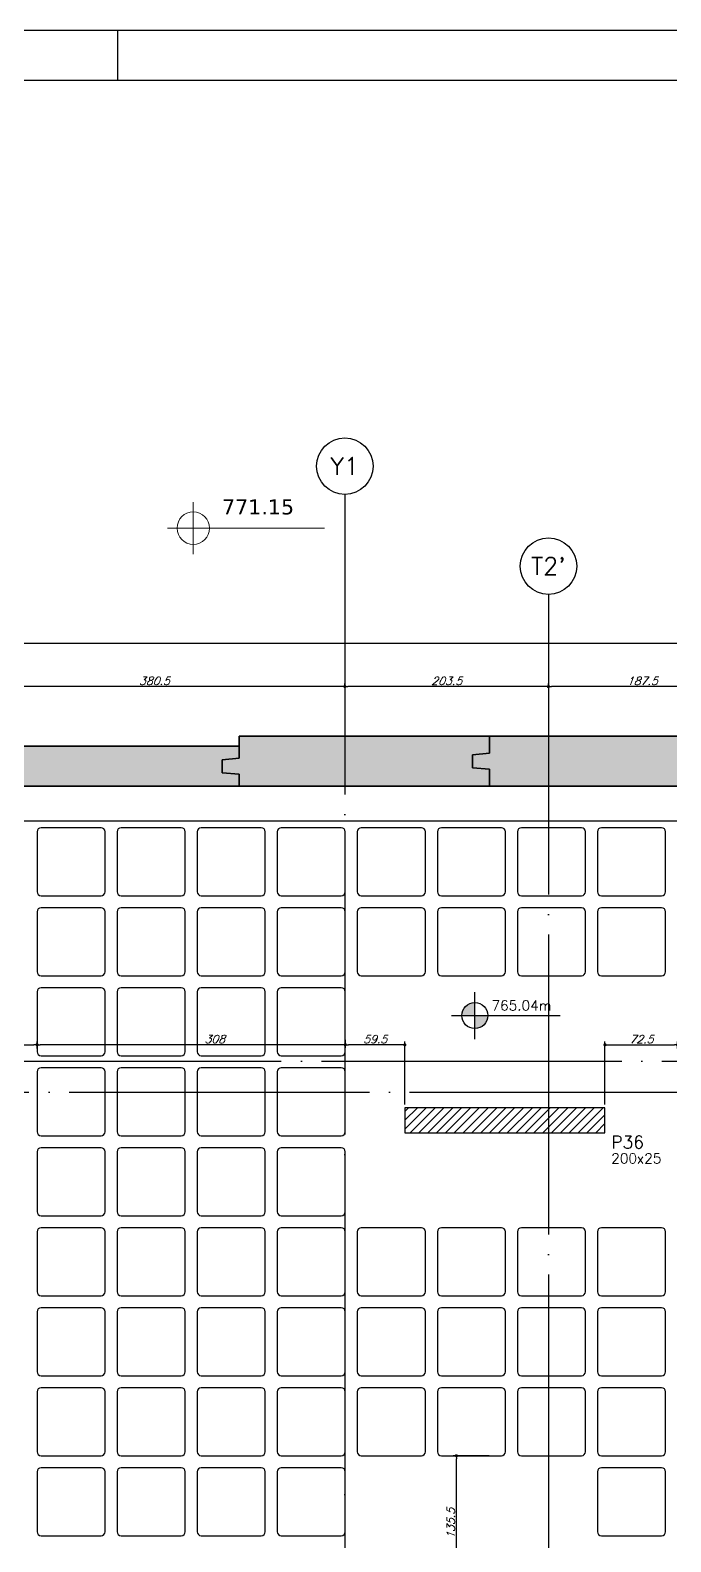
# Model space of a CAD drawing. Header units: millimetres. Extents: x -4107 to 5538, y -2094 to 2406.
# Drawn here: x -1024 to -384, y 894 to 2406 of the extents above; entities that cross this region are included whole.
import ezdxf
from ezdxf.enums import TextEntityAlignment as Align

# ---------------------------------------------------------------- set-up
doc = ezdxf.new("R2010")
doc.units = ezdxf.units.MM
doc.header["$LTSCALE"] = 50
doc.linetypes.add('EIXO', pattern=[6.8, 6, -0.4, 0, -0.4])
for name, color, linetype in [('251', 5, 'Continuous'), ('F-COTAS', 106, 'Continuous'), ('F-CUBETA', 1, 'Continuous'), ('F-EIXO', 12, 'EIXO'), ('F-MARGEM', 1, 'Continuous'), ('F-NÍVEL-PLANTA', 2, 'Continuous'), ('F-PILARES-DIM', 172, 'Continuous'), ('F-PILARES-HACH', 174, 'Continuous'), ('F-PILARES-NOME', 170, 'Continuous'), ('F-PILARES-S', 170, 'Continuous'), ('F-SOLIDO-EST', 252, 'Continuous'), ('F-TEXTO', 6, 'Continuous'), ('F-VIGAS', 3, 'Continuous')]:
    doc.layers.add(name, color=color, linetype=linetype)
doc.layers.add('A-ANNO-NOTE', color=253, linetype='Continuous', lineweight=9)
doc.styles.add('CP-TEXT-INCL', font='simplex.shx', dxfattribs={"oblique": 20})
doc.styles.add('MCP', font='simplex.shx')
doc.styles.add('ROMANS', font='simplex.shx')
doc.styles.add('Verdana_3', font='verdana.ttf', dxfattribs={"height": 20})
doc.dimstyles.new('CP-COTAS-50', dxfattribs={"dimscale": 0.64, "dimtxt": 12.5, "dimasz": 5, "dimexe": 5, "dimexo": 5, "dimgap": 2.5, "dimtad": 1, "dimdec": 1, "dimdsep": 46, "dimtxsty": 'CP-TEXT-INCL', "dimblk1": 'DOT', "dimblk2": 'DOT', "dimsah": 1, "dimcen": 9, "dimclrd": 256, "dimclre": 256, "dimclrt": 256, "dimadec": 0, "dimazin": 0, "dimtfac": 1, "dimtdec": 1, "dimtmove": 2, "dimatfit": 3, "dimldrblk": 'DOT', "dimfxl": 0, "dimtolj": 1, "dimarcsym": 0})

# ---------------------------------------------------------------- blocks, each defined once
blk = doc.blocks.new('_VAONER063650636500869008690')
at = {"layer": '251', "color": 1}
for p, q in [((30, 34), (-30, 34)), ((-34, 30), (-34, -30)), ((34, -30), (34, 30)), ((-30, -34), (30, -34))]:
    blk.add_line(p, q, dxfattribs=at)
for centre, start, end in [((-30, 30), 90, 180), ((30, 30), 0, 90), ((-30, -30), 180, 270), ((30, -30), 270, 0)]:
    blk.add_arc(centre, 4, start, end, dxfattribs=at)
blk = doc.blocks.new('Nível - Planta')
at = {"layer": 'F-NÍVEL-PLANTA'}
h = blk.add_hatch(color=71, dxfattribs=at)
h.paths.add_polyline_path([(0, 0), (0, 0.26, 0.414214), (-0.26, 0)])
h.paths.add_polyline_path([(0.26, 0), (0, 0), (0, -0.26, 0.414214)])
for p, q in [((0, -0.469), (0, 0.469)), ((-0.469, 0), (1.704, 0))]:
    blk.add_line(p, q, dxfattribs=at)
blk.add_circle((0, 0), 0.26, dxfattribs=at)
at = {"layer": 'F-TEXTO', "color": 3, "style": 'MCP'}
blk.add_attdef('NÍVEL', (0.333, 0.102), '', height=0.2, dxfattribs=at)
blk = doc.blocks.new('*U13')
at = {"layer": 'F-EIXO'}
blk.add_line((0, 0), (7397, 0), dxfattribs=at)
at = {"layer": 'F-TEXTO', "style": 'ROMANS'}
blk.add_attdef('EIXO', text='', height=17.5, dxfattribs=at).set_placement((-28.2072, 0), align=Align.MIDDLE_CENTER)
blk = doc.blocks.new('*U19')
at = {"layer": 'F-EIXO'}
blk.add_line((0, 0), (7484.954, 0), dxfattribs=at)
at = {"layer": 'F-TEXTO', "style": 'ROMANS'}
blk.add_attdef('EIXO', text='', height=17.5, dxfattribs=at).set_placement((-28.2072, 0), align=Align.MIDDLE_CENTER)
blk = doc.blocks.new('*U20')
at = {"layer": 'F-EIXO'}
blk.add_line((0, 0), (0, -3477.9), dxfattribs=at)
at = {"layer": 'F-EIXO', "color": 2, "linetype": 'Continuous'}
blk.add_circle((0, 28.2), 28.2, dxfattribs=at)
at = {"layer": 'F-TEXTO', "style": 'ROMANS'}
blk.add_attdef('EIXO', text='', height=17.5, rotation=360, dxfattribs=at).set_placement((0, 28.2), align=Align.MIDDLE_CENTER)
blk = doc.blocks.new('*U15')
at = {"layer": 'F-EIXO'}
blk.add_line((0, 0), (0, -3377.9), dxfattribs=at)
at = {"layer": 'F-EIXO', "color": 2, "linetype": 'Continuous'}
blk.add_circle((0, 28.2), 28.2, dxfattribs=at)
at = {"layer": 'F-TEXTO', "style": 'ROMANS'}
blk.add_attdef('EIXO', text='', height=17.5, rotation=360, dxfattribs=at).set_placement((0, 28.2), align=Align.MIDDLE_CENTER)
blk = doc.blocks.new('*U18')
at = {"layer": 'F-EIXO'}
blk.add_line((0, 0), (7378.2, 0), dxfattribs=at)
at = {"layer": 'F-TEXTO', "style": 'ROMANS'}
blk.add_attdef('EIXO', text='', height=17.5, dxfattribs=at).set_placement((-28.2, 0), align=Align.MIDDLE_CENTER)
blk = doc.blocks.new('_DOT')
at = {"color": 0, "linetype": 'ByBlock'}
blk.add_line((-0.5, 0), (-1, 0), dxfattribs=at)
at = {"color": 0, "linetype": 'ByBlock', "const_width": 0.5}
blk.add_lwpolyline([(-0.25, 0, 1), (0.25, 0, 1)], format="xyb", close=True, dxfattribs=at)
blk = doc.blocks.new('*D64')
at = {"layer": 'DEFPOINTS', "color": 0, "linetype": 'Continuous', "transparency": 16777216}
for p in [(3284.5, 1792.6), (3284.5, 1699.5), (-3540, 1430.2)]:
    blk.add_point(p, dxfattribs=at)
at = {"layer": 'F-COTAS', "linetype": 'Continuous', "lineweight": -2, "transparency": 16777216}
for p, q in [((-3540, 1433.4), (-3540, 1795.8)), ((-3536.8, 1792.6), (3281.3, 1792.6)), ((3284.5, 1702.7), (3284.5, 1795.8))]:
    blk.add_line(p, q, dxfattribs=at)
at = {"layer": 'F-COTAS', "linetype": 'Continuous', "lineweight": -2, "transparency": 16777216, "xscale": 3.2, "yscale": 3.2, "zscale": 3.2, "rotation": 180}
blk.add_blockref('_DOT', (-3540, 1792.6), dxfattribs=at)
at = {"layer": 'F-COTAS', "linetype": 'Continuous', "lineweight": -2, "transparency": 16777216, "xscale": 3.2, "yscale": 3.2, "zscale": 3.2}
blk.add_blockref('_DOT', (3284.5, 1792.6), dxfattribs=at)
at = {"layer": 'F-COTAS', "linetype": 'Continuous', "transparency": 16777216, "insert": (-127.7, 1798.2), "char_height": 8, "attachment_point": 5, "style": 'CP-TEXT-INCL'}
blk.add_mtext('\\A1;6824.5', dxfattribs=at)
blk = doc.blocks.new('*D77')
at = {"layer": 'DEFPOINTS', "color": 0, "linetype": 'Continuous', "transparency": 16777216}
for p in [(-506, 1749.2), (-506, 1747.5), (-318.5, 1747.5)]:
    blk.add_point(p, dxfattribs=at)
at = {"layer": 'F-COTAS', "linetype": 'Continuous', "lineweight": -2, "transparency": 16777216}
for p, q in [((-506, 1750.7), (-506, 1752.4)), ((-321.7, 1749.2), (-502.8, 1749.2)), ((-318.5, 1750.7), (-318.5, 1752.4))]:
    blk.add_line(p, q, dxfattribs=at)
at = {"layer": 'F-COTAS', "linetype": 'Continuous', "lineweight": -2, "transparency": 16777216, "xscale": 3.2, "yscale": 3.2, "zscale": 3.2, "rotation": 180}
blk.add_blockref('_DOT', (-506, 1749.2), dxfattribs=at)
at = {"layer": 'F-COTAS', "linetype": 'Continuous', "lineweight": -2, "transparency": 16777216, "xscale": 3.2, "yscale": 3.2, "zscale": 3.2}
blk.add_blockref('_DOT', (-318.5, 1749.2), dxfattribs=at)
at = {"layer": 'F-COTAS', "linetype": 'Continuous', "transparency": 16777216, "insert": (-412.3, 1754.8), "char_height": 8, "attachment_point": 5, "style": 'CP-TEXT-INCL'}
blk.add_mtext('\\A1;187.5', dxfattribs=at)
blk = doc.blocks.new('*D78')
at = {"layer": 'DEFPOINTS', "color": 0, "linetype": 'Continuous', "transparency": 16777216}
for p in [(-709.5, 1749.2), (-709.5, 1745.2), (-506, 1747.5)]:
    blk.add_point(p, dxfattribs=at)
at = {"layer": 'F-COTAS', "linetype": 'Continuous', "lineweight": -2, "transparency": 16777216}
for p, q in [((-709.5, 1748.4), (-709.5, 1752.4)), ((-509.2, 1749.2), (-706.3, 1749.2)), ((-506, 1750.7), (-506, 1752.4))]:
    blk.add_line(p, q, dxfattribs=at)
at = {"layer": 'F-COTAS', "linetype": 'Continuous', "lineweight": -2, "transparency": 16777216, "xscale": 3.2, "yscale": 3.2, "zscale": 3.2, "rotation": 180}
blk.add_blockref('_DOT', (-709.5, 1749.2), dxfattribs=at)
at = {"layer": 'F-COTAS', "linetype": 'Continuous', "lineweight": -2, "transparency": 16777216, "xscale": 3.2, "yscale": 3.2, "zscale": 3.2}
blk.add_blockref('_DOT', (-506, 1749.2), dxfattribs=at)
at = {"layer": 'F-COTAS', "linetype": 'Continuous', "transparency": 16777216, "insert": (-607.8, 1754.8), "char_height": 8, "attachment_point": 5, "style": 'CP-TEXT-INCL'}
blk.add_mtext('\\A1;203.5', dxfattribs=at)
blk = doc.blocks.new('*D79')
at = {"layer": 'DEFPOINTS', "color": 0, "linetype": 'Continuous', "transparency": 16777216}
for p in [(-1090, 1749.2), (-1090, 1745.2), (-709.5, 1745.2)]:
    blk.add_point(p, dxfattribs=at)
at = {"layer": 'F-COTAS', "linetype": 'Continuous', "lineweight": -2, "transparency": 16777216}
for p, q in [((-1090, 1748.4), (-1090, 1752.4)), ((-712.7, 1749.2), (-1086.8, 1749.2)), ((-709.5, 1748.4), (-709.5, 1752.4))]:
    blk.add_line(p, q, dxfattribs=at)
at = {"layer": 'F-COTAS', "linetype": 'Continuous', "lineweight": -2, "transparency": 16777216, "xscale": 3.2, "yscale": 3.2, "zscale": 3.2, "rotation": 180}
blk.add_blockref('_DOT', (-1090, 1749.2), dxfattribs=at)
at = {"layer": 'F-COTAS', "linetype": 'Continuous', "lineweight": -2, "transparency": 16777216, "xscale": 3.2, "yscale": 3.2, "zscale": 3.2}
blk.add_blockref('_DOT', (-709.5, 1749.2), dxfattribs=at)
at = {"layer": 'F-COTAS', "linetype": 'Continuous', "transparency": 16777216, "insert": (-899.8, 1754.8), "char_height": 8, "attachment_point": 5, "style": 'CP-TEXT-INCL'}
blk.add_mtext('\\A1;380.5', dxfattribs=at)
blk = doc.blocks.new('A0-4L_900')
at = {"layer": 'F-MARGEM', "color": 2}
blk.add_line((63.4, 90), (63.4, 89), dxfattribs=at)
blk.add_lwpolyline([(0, 0), (0, 90), (192.9, 90), (192.9, 0)], close=True, dxfattribs=at)
at = {"layer": 'F-MARGEM', "color": 7}
blk.add_lwpolyline([(2.5, 89), (191.9, 89), (191.9, 1), (2.5, 1)], close=True, dxfattribs=at)
blk = doc.blocks.new('*D258')
at = {"layer": 'DEFPOINTS', "color": 0, "transparency": 16777216}
for p in [(-598, 980), (-562, 980), (-562, 844.5)]:
    blk.add_point(p, dxfattribs=at)
at = {"layer": 'F-COTAS', "lineweight": -2, "transparency": 16777216}
for p, q in [((-565.2, 980), (-601.2, 980)), ((-598, 847.7), (-598, 976.8)), ((-565.2, 844.5), (-601.2, 844.5))]:
    blk.add_line(p, q, dxfattribs=at)
at = {"layer": 'F-COTAS', "lineweight": -2, "transparency": 16777216, "xscale": 3.2, "yscale": 3.2, "zscale": 3.2}
for p, rotation in [((-598, 980), 90), ((-598, 844.5), 270)]:
    blk.add_blockref('_DOT', p, dxfattribs=dict(at, rotation=rotation))
at = {"layer": 'F-COTAS', "transparency": 16777216, "insert": (-603.6, 912.3), "char_height": 8, "attachment_point": 5, "rotation": 90, "style": 'CP-TEXT-INCL'}
blk.add_mtext('\\A1;135.5', dxfattribs=at)
blk = doc.blocks.new('*D284')
at = {"layer": 'DEFPOINTS', "color": 0, "transparency": 16777216}
for p in [(-377, 1391), (-377, 1384), (-449.5, 1328)]:
    blk.add_point(p, dxfattribs=at)
at = {"layer": 'F-COTAS', "lineweight": -2, "transparency": 16777216}
for p, q in [((-449.5, 1331.2), (-449.5, 1394.2)), ((-446.3, 1391), (-380.2, 1391)), ((-377, 1387.2), (-377, 1394.2))]:
    blk.add_line(p, q, dxfattribs=at)
at = {"layer": 'F-COTAS', "lineweight": -2, "transparency": 16777216, "xscale": 3.2, "yscale": 3.2, "zscale": 3.2, "rotation": 180}
blk.add_blockref('_DOT', (-449.5, 1391), dxfattribs=at)
at = {"layer": 'F-COTAS', "lineweight": -2, "transparency": 16777216, "xscale": 3.2, "yscale": 3.2, "zscale": 3.2}
blk.add_blockref('_DOT', (-377, 1391), dxfattribs=at)
at = {"layer": 'F-COTAS', "transparency": 16777216, "insert": (-413.2, 1396.6), "char_height": 8, "attachment_point": 5, "style": 'CP-TEXT-INCL'}
blk.add_mtext('\\A1;72.5', dxfattribs=at)
blk = doc.blocks.new('*D285')
at = {"layer": 'DEFPOINTS', "color": 0, "transparency": 16777216}
for p in [(-709, 1391), (-709, 1384), (-649.5, 1328)]:
    blk.add_point(p, dxfattribs=at)
at = {"layer": 'F-COTAS', "lineweight": -2, "transparency": 16777216}
for p, q in [((-709, 1387.2), (-709, 1394.2)), ((-652.7, 1391), (-705.8, 1391)), ((-649.5, 1331.2), (-649.5, 1394.2))]:
    blk.add_line(p, q, dxfattribs=at)
at = {"layer": 'F-COTAS', "lineweight": -2, "transparency": 16777216, "xscale": 3.2, "yscale": 3.2, "zscale": 3.2, "rotation": 180}
blk.add_blockref('_DOT', (-709, 1391), dxfattribs=at)
at = {"layer": 'F-COTAS', "lineweight": -2, "transparency": 16777216, "xscale": 3.2, "yscale": 3.2, "zscale": 3.2}
blk.add_blockref('_DOT', (-649.5, 1391), dxfattribs=at)
at = {"layer": 'F-COTAS', "transparency": 16777216, "insert": (-679.2, 1396.6), "char_height": 8, "attachment_point": 5, "style": 'CP-TEXT-INCL'}
blk.add_mtext('\\A1;59.5', dxfattribs=at)
blk = doc.blocks.new('*D286')
at = {"layer": 'DEFPOINTS', "color": 0, "transparency": 16777216}
for p in [(-1017, 1399.2), (-1017, 1391), (-709, 1399.2)]:
    blk.add_point(p, dxfattribs=at)
at = {"layer": 'F-COTAS', "lineweight": -2, "transparency": 16777216}
for p, q in [((-1017, 1396), (-1017, 1387.8)), ((-712.2, 1391), (-1013.8, 1391)), ((-709, 1396), (-709, 1387.8))]:
    blk.add_line(p, q, dxfattribs=at)
at = {"layer": 'F-COTAS', "lineweight": -2, "transparency": 16777216, "xscale": 3.2, "yscale": 3.2, "zscale": 3.2, "rotation": 180}
blk.add_blockref('_DOT', (-1017, 1391), dxfattribs=at)
at = {"layer": 'F-COTAS', "lineweight": -2, "transparency": 16777216, "xscale": 3.2, "yscale": 3.2, "zscale": 3.2}
blk.add_blockref('_DOT', (-709, 1391), dxfattribs=at)
at = {"layer": 'F-COTAS', "transparency": 16777216, "insert": (-839.5, 1396.7), "char_height": 8, "attachment_point": 5, "style": 'CP-TEXT-INCL'}
blk.add_mtext('\\A1;308', dxfattribs=at)
blk = doc.blocks.new('*D287')
at = {"layer": 'DEFPOINTS', "color": 0, "transparency": 16777216}
for p in [(-1017, 1391), (-1017, 1384), (-1126.5, 1327.5)]:
    blk.add_point(p, dxfattribs=at)
at = {"layer": 'F-COTAS', "lineweight": -2, "transparency": 16777216}
for p, q in [((-1126.5, 1330.7), (-1126.5, 1394.2)), ((-1123.3, 1391), (-1020.2, 1391)), ((-1017, 1387.2), (-1017, 1394.2))]:
    blk.add_line(p, q, dxfattribs=at)
at = {"layer": 'F-COTAS', "lineweight": -2, "transparency": 16777216, "xscale": 3.2, "yscale": 3.2, "zscale": 3.2, "rotation": 180}
blk.add_blockref('_DOT', (-1126.5, 1391), dxfattribs=at)
at = {"layer": 'F-COTAS', "lineweight": -2, "transparency": 16777216, "xscale": 3.2, "yscale": 3.2, "zscale": 3.2}
blk.add_blockref('_DOT', (-1017, 1391), dxfattribs=at)
at = {"layer": 'F-COTAS', "transparency": 16777216, "insert": (-1071.8, 1396.6), "char_height": 8, "attachment_point": 5, "style": 'CP-TEXT-INCL'}
blk.add_mtext('\\A1;109.5', dxfattribs=at)
blk = doc.blocks.new('LGN-COTA - LGN-COTA-475391-Térreo')
at = {"layer": 'A-ANNO-NOTE'}
for p, q in [((-0.009, -0.238), (-0.009, 0.28)), ((-0.268, 0.021), (1.302, 0.021))]:
    blk.add_line(p, q, dxfattribs=at)
for centre, start, end in [((-0.009, 0.022), 90, 180), ((-0.009, 0.021), 360, 90), ((-0.009, 0.021), 180, 270), ((-0.009, 0.021), 270, 0)]:
    blk.add_arc(centre, 0.162, start, end, dxfattribs=at)
blk = doc.blocks.new('zw$7512')
at = {"layer": 'A-ANNO-NOTE', "xscale": 100, "yscale": 100, "zscale": 100}
blk.add_blockref('LGN-COTA - LGN-COTA-475391-Térreo', (-660.5, 1691.5), dxfattribs=at)
at = {"layer": 'A-ANNO-NOTE', "style": 'Verdana_3'}
blk.add_text('771.15', height=15, dxfattribs=at).set_placement((-632.7, 1707.3))

msp = doc.modelspace()

# ---------------------------------------------------------------- hatches: boundary and pattern name
at = {"layer": 'F-PILARES-HACH', "linetype": 'Continuous'}
h = msp.add_hatch(dxfattribs=at)
h.set_pattern_fill('ANSI31', color=256, scale=50, style=0)
h.set_pattern_definition([(45, (0, -5000), (-4.4194174, 4.4194174), [])])
h.paths.add_polyline_path([(-649.5, 1303), (-449.5, 1303), (-449.5, 1328), (-649.5, 1328)], flags=16)
at = {"layer": 'F-SOLIDO-EST'}
h = msp.add_hatch(color=256, dxfattribs=at)
h.dxf.hatch_style = 1
h.paths.add_polyline_path([(-582, 1681), (-565, 1682.5), (-565, 1699.5), (-815, 1699.5), (-815, 1677.5), (-832, 1676), (-832, 1663), (-815, 1661.5), (-815, 1649.5), (-565, 1649.5), (-565, 1666.5), (-582, 1668)])
h = msp.add_hatch(color=256, dxfattribs=at)
h.dxf.hatch_style = 1
h.paths.add_polyline_path([(-332, 1681), (-315, 1682.5), (-315, 1699.5), (-565, 1699.5), (-565, 1682.5), (-582, 1681), (-582, 1668), (-565, 1666.5), (-565, 1649.5), (-315, 1649.5), (-315, 1666.5), (-332, 1668)])
h = msp.add_hatch(color=256, dxfattribs=at)
h.dxf.hatch_style = 1
h.paths.add_polyline_path([(-832, 1676), (-815, 1677.5), (-815, 1689.5), (-1065, 1689.5), (-1065, 1677.5), (-1048, 1676), (-1048, 1663), (-1065, 1661.5), (-1065, 1649.5), (-815, 1649.5), (-815, 1661.5), (-832, 1663)])

# ---------------------------------------------------------------- linework, layer by layer
at = {"layer": 'F-EIXO'}
msp.add_line((-3621.135, 1615), (3550.572, 1615), dxfattribs=at)
at = {"layer": 'F-PILARES-S', "linetype": 'Continuous'}
msp.add_lwpolyline([(-649.5, 1303), (-449.5, 1303), (-449.5, 1328), (-649.5, 1328), (-649.5, 1303)], dxfattribs=at)
at = {"layer": 'F-VIGAS'}
for p, q in [((-565, 1699.5), (-815, 1699.5)), ((-815, 1699.5), (-815, 1677.5)), ((-815, 1677.5), (-815, 1699.5)), ((-815, 1699.5), (-565, 1699.5)), ((-565, 1682.5), (-565, 1699.5)), ((-565, 1699.5), (-565, 1682.5)), ((-315, 1699.5), (-565, 1699.5)), ((-565, 1699.5), (-565, 1682.5)), ((-565, 1682.5), (-565, 1699.5)), ((-565, 1699.5), (-315, 1699.5)), ((-815, 1689.5), (-1065, 1689.5)), ((-1065, 1689.5), (-815, 1689.5)), ((-815, 1677.5), (-815, 1689.5)), ((-815, 1689.5), (-815, 1677.5)), ((-582, 1681), (-565, 1682.5)), ((-565, 1682.5), (-582, 1681)), ((-565, 1682.5), (-582, 1681)), ((-582, 1681), (-565, 1682.5)), ((-582, 1668), (-582, 1681)), ((-582, 1681), (-582, 1668)), ((-582, 1681), (-582, 1668)), ((-582, 1668), (-582, 1681)), ((-815, 1677.5), (-832, 1676)), ((-832, 1676), (-815, 1677.5)), ((-832, 1676), (-815, 1677.5)), ((-815, 1677.5), (-832, 1676)), ((-832, 1676), (-832, 1663)), ((-832, 1663), (-832, 1676)), ((-832, 1663), (-832, 1676)), ((-832, 1676), (-832, 1663)), ((-832, 1663), (-815, 1661.5)), ((-815, 1661.5), (-832, 1663)), ((-815, 1661.5), (-832, 1663)), ((-832, 1663), (-815, 1661.5)), ((-565, 1666.5), (-582, 1668)), ((-582, 1668), (-565, 1666.5)), ((-582, 1668), (-565, 1666.5)), ((-565, 1666.5), (-582, 1668)), ((-565, 1649.5), (-565, 1666.5)), ((-565, 1666.5), (-565, 1649.5)), ((-565, 1666.5), (-565, 1649.5)), ((-565, 1649.5), (-565, 1666.5)), ((-1065, 1649.5), (-815, 1649.5)), ((-815, 1649.5), (-1065, 1649.5)), ((-815, 1661.5), (-815, 1649.5)), ((-815, 1649.5), (-815, 1661.5)), ((-815, 1649.5), (-815, 1661.5)), ((-815, 1661.5), (-815, 1649.5)), ((-815, 1649.5), (-565, 1649.5)), ((-565, 1649.5), (-815, 1649.5)), ((-565, 1649.5), (-315, 1649.5)), ((-315, 1649.5), (-565, 1649.5))]:
    msp.add_line(p, q, dxfattribs=at)

# ---------------------------------------------------------------- block references
at = {"layer": 'A-ANNO-NOTE', "linetype": 'Continuous'}
msp.add_blockref('zw$7512', (-199.5, 214), dxfattribs=at)
at = {"layer": 'F-CUBETA'}
for p in [(-983, 1574), (-903, 1574), (-823, 1574), (-743, 1574), (-663, 1574), (-583, 1574), (-503, 1574), (-423, 1574), (-983, 1494), (-903, 1494), (-823, 1494), (-743, 1494), (-663, 1494), (-583, 1494), (-503, 1494), (-423, 1494), (-983, 1414), (-903, 1414), (-823, 1414), (-743, 1414), (-983, 1334), (-903, 1334), (-823, 1334), (-743, 1334), (-983, 1254), (-903, 1254), (-823, 1254), (-743, 1254), (-983, 1174), (-903, 1174), (-823, 1174), (-743, 1174), (-663, 1174), (-583, 1174), (-503, 1174), (-423, 1174), (-983, 1094), (-903, 1094), (-823, 1094), (-743, 1094), (-663, 1094), (-583, 1094), (-503, 1094), (-423, 1094), (-983, 1014), (-903, 1014), (-823, 1014), (-743, 1014), (-663, 1014), (-583, 1014), (-503, 1014), (-423, 1014), (-983, 934), (-903, 934), (-823, 934), (-743, 934), (-423, 934)]:
    msp.add_blockref('_VAONER063650636500869008690', p, dxfattribs=at)
at = {"layer": 'F-EIXO', "linetype": 'Continuous'}
for name, p, values in [('*U20', (-709.5, 1941.357), {'EIXO': 'Y1'}), ('*U15', (-506, 1841.357), {'EIXO': "T2'"})]:
    msp.add_blockref(name, p, dxfattribs=at).add_auto_attribs(values)
for name, p in [('*U18', (-3705.761, 1615)), ('*U19', (-3793.715, 1374.5)), ('*U13', (-3705.761, 1343.5))]:
    msp.add_blockref(name, p, dxfattribs=at)
at = {"layer": 'F-MARGEM', "linetype": 'Continuous', "xscale": 50, "yscale": 50, "zscale": 50}
msp.add_blockref('A0-4L_900', (-4106.604, -2094.493), dxfattribs=at)
at = {"layer": 'F-NÍVEL-PLANTA', "linetype": 'Continuous', "xscale": 50, "yscale": 50, "zscale": 50}
msp.add_blockref('Nível - Planta', (-579.551, 1420.199), dxfattribs=at).add_auto_attribs({'NÍVEL': '765.04m'})

# ---------------------------------------------------------------- texts
at = {"layer": 'F-PILARES-DIM', "linetype": 'Continuous', "style": 'ROMANS'}
msp.add_text('200x25', height=10, dxfattribs=at).set_placement((-443.25, 1272.375))
at = {"layer": 'F-PILARES-NOME', "linetype": 'Continuous', "style": 'ROMANS'}
msp.add_text('P36', height=12.5, dxfattribs=at).set_placement((-443.25, 1287.375))

# ---------------------------------------------------------------- dimensions: what is measured, and where the dimension line sits
at = {"layer": 'F-COTAS', "linetype": 'Continuous'}
for base, p1, p2, picture, middle in [((3284.5, 1792.612), (-3540, 1430.201), (3284.5, 1699.5), '*D64', (-127.75, 1798.212)), ((-1090, 1749.22), (-709.5, 1745.22), (-1090, 1745.22), '*D79', (-899.75, 1754.82)), ((-709.5, 1749.22), (-506, 1747.53), (-709.5, 1745.22), '*D78', (-607.75, 1754.82)), ((-506, 1749.22), (-318.5, 1747.53), (-506, 1747.53), '*D77', (-412.25, 1754.82))]:
    dim = msp.add_linear_dim(base=base, p1=p1, p2=p2, dimstyle='CP-COTAS-50', dxfattribs=at)
    dim.commit()
    dim.dimension.update_dxf_attribs({"geometry": picture, "text_midpoint": middle})
at = {"layer": 'F-COTAS'}
for base, p1, p2, picture, middle in [((-1017, 1390.971), (-1126.5, 1327.5), (-1017, 1384), '*D287', (-1071.75, 1396.571)), ((-709, 1390.971), (-649.5, 1328), (-709, 1384), '*D285', (-679.25, 1396.571)), ((-377, 1390.971), (-449.5, 1328), (-377, 1384), '*D284', (-413.25, 1396.571))]:
    dim = msp.add_linear_dim(base=base, p1=p1, p2=p2, dimstyle='CP-COTAS-50', override={"dimscale": 0.64, "dimfxl": 7.5}, dxfattribs=at)
    dim.commit()
    dim.dimension.update_dxf_attribs({"geometry": picture, "text_midpoint": middle})
dim = msp.add_linear_dim(base=(-1017, 1390.971), p1=(-709, 1399.204), p2=(-1017, 1399.204), dimstyle='CP-COTAS-50', override={"dimscale": 0.64, "dimfxl": 7.5}, dxfattribs=at)
dim.commit()
dim.dimension.update_dxf_attribs({"geometry": '*D286', "text_midpoint": (-839.53, 1396.713), "dimtype": 160})
dim = msp.add_linear_dim(base=(-598, 980), p1=(-562, 844.5), p2=(-562, 980), angle=90, dimstyle='CP-COTAS-50', override={"dimscale": 0.64, "dimfxl": 7.5}, dxfattribs=at)
dim.commit()
dim.dimension.update_dxf_attribs({"geometry": '*D258', "text_midpoint": (-603.6, 912.25)})

doc.saveas('drawing.dxf')
